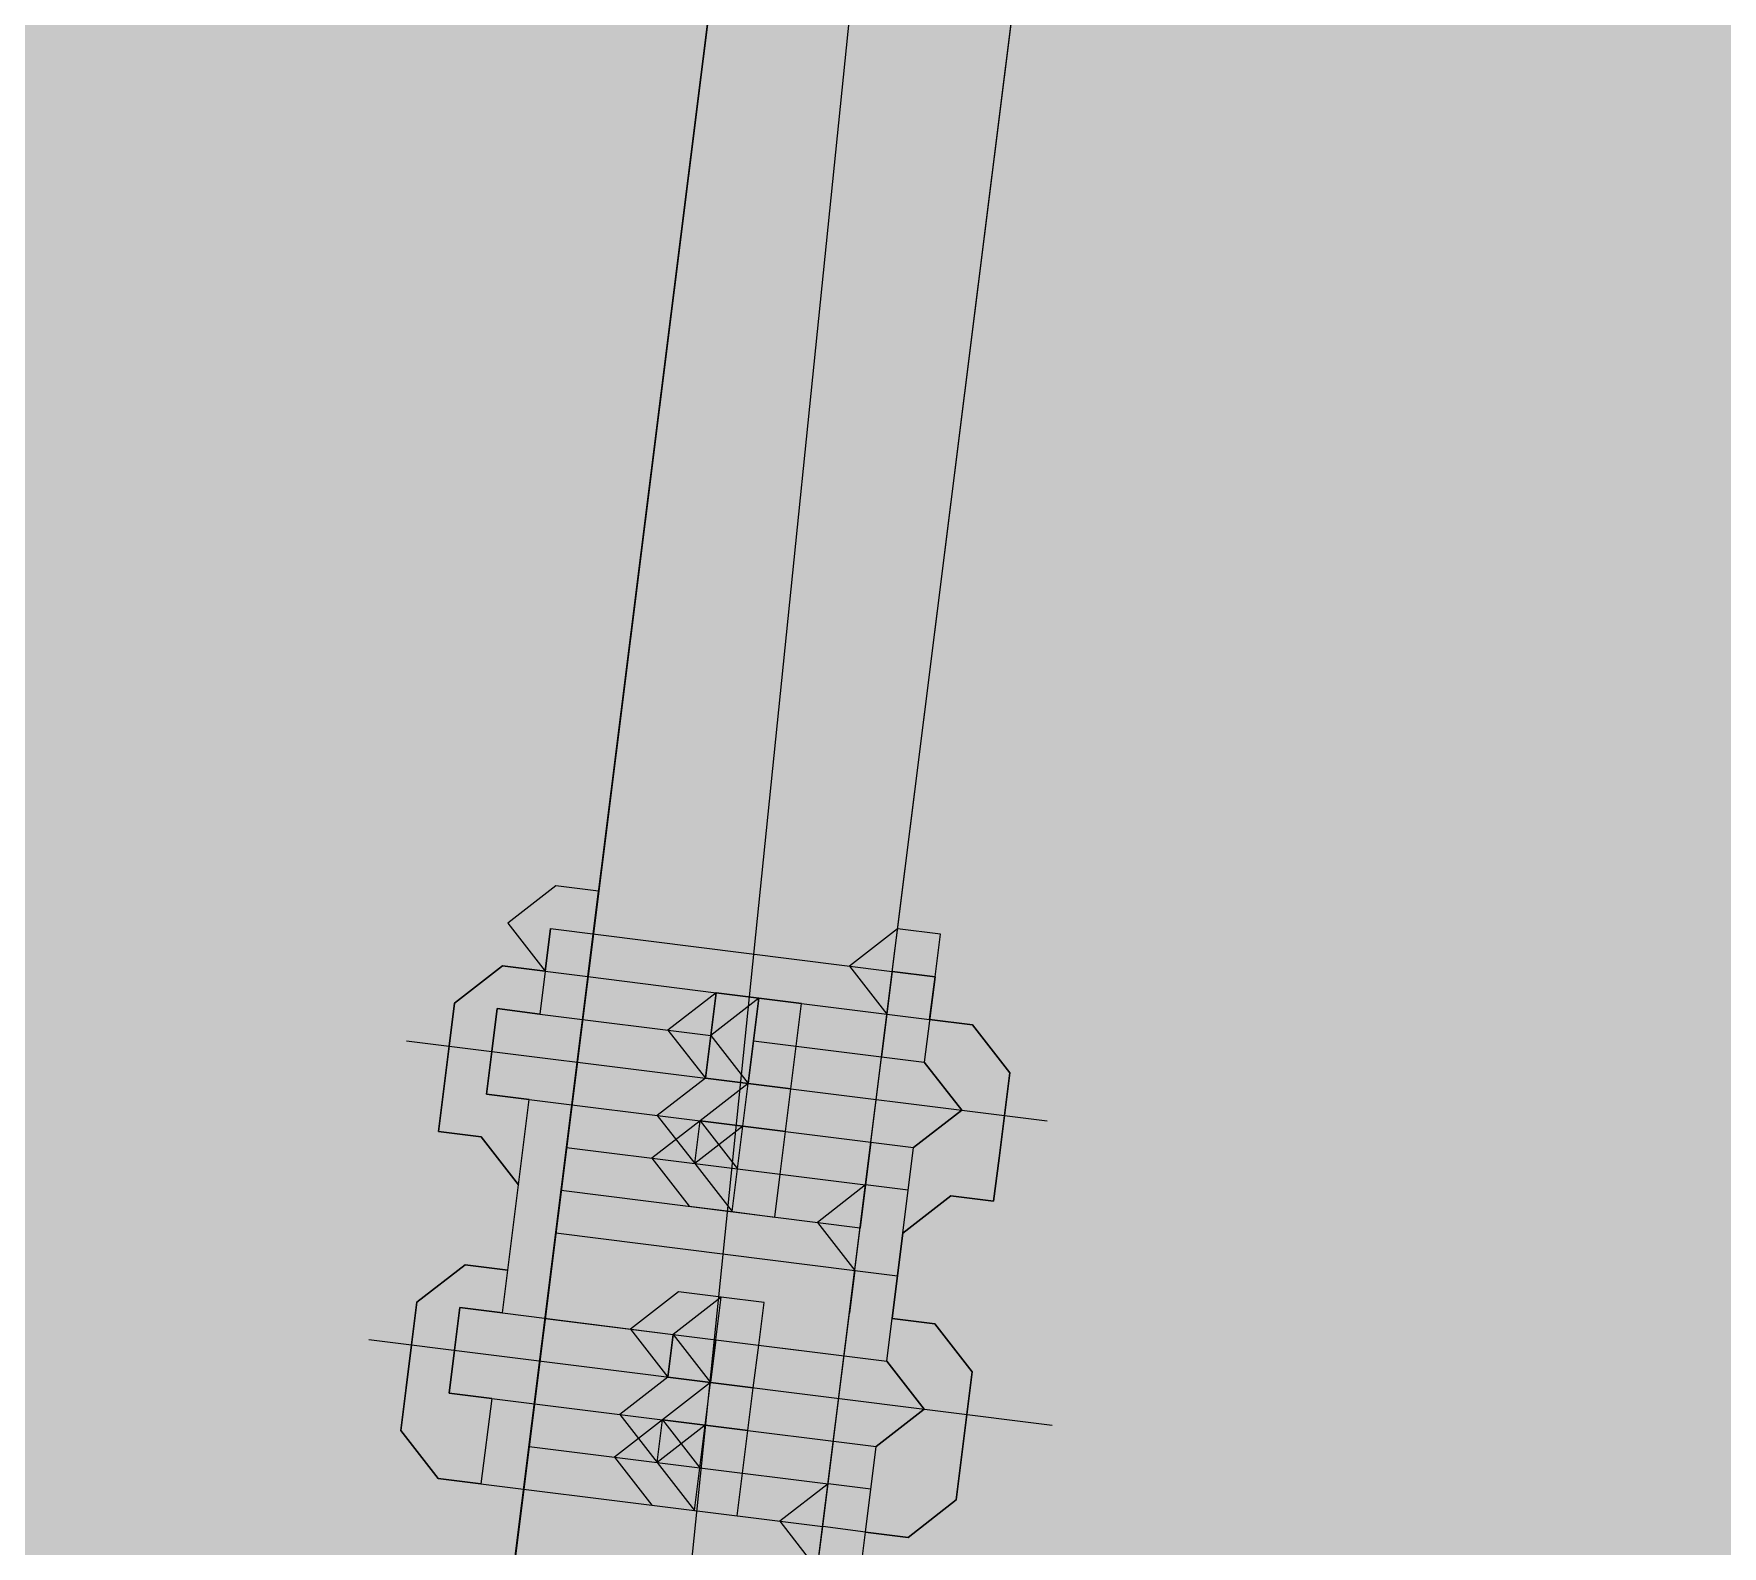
# Model space of a CAD drawing. Header units: metres. Extents: x -4 to 509425, y 7549 to 4732445.
# Drawn here: x 475992.358 to 475992.6901, y 4719724.7669 to 4719725.0644 of the extents above; entities that cross this region are included whole.
import ezdxf

# ---------------------------------------------------------------- set-up
doc = ezdxf.new("R2010")
doc.units = ezdxf.units.M
doc.header["$LTSCALE"] = 0.01
doc.header["$MEASUREMENT"] = 0
doc.layers.get('0').update_dxf_attribs({"lineweight": 0})
doc.layers.add('_SUBESTACIÓN', color=1, linetype='Continuous')
doc.layers.add('SUBESTACION LA VID', color=253, linetype='Continuous')

# ---------------------------------------------------------------- blocks, each defined once
blk = doc.blocks.new('A$Cfff6051d')
at = {"layer": 'SUBESTACION LA VID', "transparency": 33554687}
h = blk.add_hatch(color=256, dxfattribs=at)
h.dxf.hatch_style = 2
edge = h.paths.add_edge_path()
edge.add_spline(control_points=[(475995.03967, 4719724.77822), (475995.03967, 4719724.77822), (475995.04072, 4719724.78662), (475995.04072, 4719724.78662), (475995.04072, 4719724.78662), (475990.24308, 4719725.37956), (475990.24308, 4719725.37956), (475990.24308, 4719725.37956), (475995.03967, 4719724.77822), (475995.03967, 4719724.77822)], knot_values=[0, 0, 0, 0, 1, 1, 1, 2, 2, 2, 3, 3, 3, 3], degree=3, periodic=0)
edge = h.paths.add_edge_path()
edge.add_spline(control_points=[(475995.04072, 4719724.78662), (475995.04072, 4719724.78662), (475990.24308, 4719725.37956), (475990.24308, 4719725.37956), (475990.24308, 4719725.37956), (475990.25254, 4719725.38691), (475990.25254, 4719725.38691), (475990.25254, 4719725.38691), (475995.04072, 4719724.78662), (475995.04072, 4719724.78662)], knot_values=[0, 0, 0, 0, 1, 1, 1, 2, 2, 2, 3, 3, 3, 3], degree=3, periodic=0)
edge = h.paths.add_edge_path()
edge.add_spline(control_points=[(475990.24308, 4719725.37956), (475990.24308, 4719725.37956), (475990.25254, 4719725.38691), (475990.25254, 4719725.38691), (475990.25254, 4719725.38691), (475990.25045, 4719725.43837), (475990.25045, 4719725.43837), (475990.25045, 4719725.43837), (475990.24308, 4719725.37956), (475990.24308, 4719725.37956)], knot_values=[0, 0, 0, 0, 1, 1, 1, 2, 2, 2, 3, 3, 3, 3], degree=3, periodic=0)
edge = h.paths.add_edge_path()
edge.add_spline(control_points=[(475990.25254, 4719725.38691), (475990.25254, 4719725.38691), (475990.25045, 4719725.43837), (475990.25045, 4719725.43837), (475990.25045, 4719725.43837), (475990.2578, 4719725.42891), (475990.2578, 4719725.42891), (475990.2578, 4719725.42891), (475990.25254, 4719725.38691), (475990.25254, 4719725.38691)], knot_values=[0, 0, 0, 0, 1, 1, 1, 2, 2, 2, 3, 3, 3, 3], degree=3, periodic=0)
edge = h.paths.add_edge_path()
edge.add_spline(control_points=[(475990.25045, 4719725.43837), (475990.25045, 4719725.43837), (475990.2578, 4719725.42891), (475990.2578, 4719725.42891), (475990.2578, 4719725.42891), (475995.05544, 4719724.83597), (475995.05544, 4719724.83597), (475995.05544, 4719724.83597), (475990.25045, 4719725.43837), (475990.25045, 4719725.43837)], knot_values=[0, 0, 0, 0, 1, 1, 1, 2, 2, 2, 3, 3, 3, 3], degree=3, periodic=0)
edge = h.paths.add_edge_path()
edge.add_spline(control_points=[(475990.2578, 4719725.42891), (475990.2578, 4719725.42891), (475995.05544, 4719724.83597), (475995.05544, 4719724.83597), (475995.05544, 4719724.83597), (475995.03759, 4719724.82967), (475995.03759, 4719724.82967), (475995.03759, 4719724.82967), (475990.2578, 4719725.42891), (475990.2578, 4719725.42891)], knot_values=[0, 0, 0, 0, 1, 1, 1, 2, 2, 2, 3, 3, 3, 3], degree=3, periodic=0)
edge = h.paths.add_edge_path()
edge.add_spline(control_points=[(475995.05544, 4719724.83597), (475995.05544, 4719724.83597), (475995.03759, 4719724.82967), (475995.03759, 4719724.82967), (475995.03759, 4719724.82967), (475995.04807, 4719724.77716), (475995.04807, 4719724.77716), (475995.04807, 4719724.77716), (475995.05544, 4719724.83597), (475995.05544, 4719724.83597)], knot_values=[0, 0, 0, 0, 1, 1, 1, 2, 2, 2, 3, 3, 3, 3], degree=3, periodic=0)
edge = h.paths.add_edge_path()
edge.add_spline(control_points=[(475995.03759, 4719724.82967), (475995.03759, 4719724.82967), (475995.04807, 4719724.77716), (475995.04807, 4719724.77716), (475995.04807, 4719724.77716), (475995.03127, 4719724.77927), (475995.03127, 4719724.77927), (475995.03127, 4719724.77927), (475995.03759, 4719724.82967), (475995.03759, 4719724.82967)], knot_values=[0, 0, 0, 0, 1, 1, 1, 2, 2, 2, 3, 3, 3, 3], degree=3, periodic=0)
h = blk.add_hatch(color=256, dxfattribs=at)
h.dxf.hatch_style = 2
edge = h.paths.add_edge_path()
edge.add_spline(control_points=[(475995.03967, 4719724.77822), (475995.03967, 4719724.77822), (475995.04178, 4719724.79502), (475995.04178, 4719724.79502), (475995.04178, 4719724.79502), (475990.25148, 4719725.37851), (475990.25148, 4719725.37851), (475990.25148, 4719725.37851), (475995.03967, 4719724.77822), (475995.03967, 4719724.77822)], knot_values=[0, 0, 0, 0, 1, 1, 1, 2, 2, 2, 3, 3, 3, 3], degree=3, periodic=0)
edge = h.paths.add_edge_path()
edge.add_spline(control_points=[(475995.04178, 4719724.79502), (475995.04178, 4719724.79502), (475990.25148, 4719725.37851), (475990.25148, 4719725.37851), (475990.25148, 4719725.37851), (475990.24519, 4719725.39636), (475990.24519, 4719725.39636), (475990.24519, 4719725.39636), (475995.04178, 4719724.79502), (475995.04178, 4719724.79502)], knot_values=[0, 0, 0, 0, 1, 1, 1, 2, 2, 2, 3, 3, 3, 3], degree=3, periodic=0)
h = blk.add_hatch(color=256, dxfattribs=at)
h.dxf.hatch_style = 2
edge = h.paths.add_edge_path()
edge.add_spline(control_points=[(475990.25254, 4719725.38691), (475990.25254, 4719725.38691), (475990.24308, 4719725.37956), (475990.24308, 4719725.37956), (475990.24308, 4719725.37956), (475995.03232, 4719724.78767), (475995.03232, 4719724.78767), (475995.03232, 4719724.78767), (475990.25254, 4719725.38691), (475990.25254, 4719725.38691)], knot_values=[0, 0, 0, 0, 1, 1, 1, 2, 2, 2, 3, 3, 3, 3], degree=3, periodic=0)
edge = h.paths.add_edge_path()
edge.add_spline(control_points=[(475990.24308, 4719725.37956), (475990.24308, 4719725.37956), (475995.03232, 4719724.78767), (475995.03232, 4719724.78767), (475995.03232, 4719724.78767), (475995.04807, 4719724.77716), (475995.04807, 4719724.77716), (475995.04807, 4719724.77716), (475990.24308, 4719725.37956), (475990.24308, 4719725.37956)], knot_values=[0, 0, 0, 0, 1, 1, 1, 2, 2, 2, 3, 3, 3, 3], degree=3, periodic=0)
h = blk.add_hatch(color=256, dxfattribs=at)
h.dxf.hatch_style = 2
h.paths.add_polyline_path([(475992.46804, 4719724.88731), (475992.46909, 4719724.89571), (475992.46069, 4719724.89677), (475992.45124, 4719724.88942), (475992.45859, 4719724.87996), (475992.46699, 4719724.87891)])
h = blk.add_hatch(color=256, dxfattribs=at)
h.dxf.hatch_style = 2
h.paths.add_polyline_path([(475992.46804, 4719724.88731), (475992.46909, 4719724.89571), (475992.46069, 4719724.89677), (475992.45124, 4719724.88942), (475992.45859, 4719724.87996), (475992.46699, 4719724.87891)])
h = blk.add_hatch(color=256, dxfattribs=at)
h.dxf.hatch_style = 2
h.paths.add_polyline_path([(475992.53525, 4719724.87889), (475992.5363, 4719724.88729), (475992.5279, 4719724.88834), (475992.51845, 4719724.88099), (475992.52579, 4719724.87154), (475992.53419, 4719724.87049)])
h = blk.add_hatch(color=256, dxfattribs=at)
h.dxf.hatch_style = 2
h.paths.add_polyline_path([(475992.53525, 4719724.87889), (475992.5363, 4719724.88729), (475992.5279, 4719724.88834), (475992.51845, 4719724.88099), (475992.52579, 4719724.87154), (475992.53419, 4719724.87049)])
h = blk.add_hatch(color=256, dxfattribs=at)
h.dxf.hatch_style = 2
h.paths.add_polyline_path([(475992.49953, 4719724.8663), (475992.50059, 4719724.8747), (475992.49219, 4719724.87575), (475992.48273, 4719724.86841), (475992.49008, 4719724.85895), (475992.49848, 4719724.8579)])
h = blk.add_hatch(color=256, dxfattribs=at)
h.dxf.hatch_style = 2
h.paths.add_polyline_path([(475992.50794, 4719724.86525), (475992.50899, 4719724.87365), (475992.50059, 4719724.8747), (475992.49113, 4719724.86735), (475992.49848, 4719724.8579), (475992.50689, 4719724.85685)])
h = blk.add_hatch(color=256, dxfattribs=at)
h.dxf.hatch_style = 2
h.paths.add_polyline_path([(475992.49743, 4719724.8495), (475992.49848, 4719724.8579), (475992.49008, 4719724.85895), (475992.48063, 4719724.85161), (475992.48798, 4719724.84215), (475992.49638, 4719724.8411)])
h = blk.add_hatch(color=256, dxfattribs=at)
h.dxf.hatch_style = 2
h.paths.add_polyline_path([(475992.49743, 4719724.8495), (475992.49848, 4719724.8579), (475992.49008, 4719724.85895), (475992.48063, 4719724.85161), (475992.48798, 4719724.84215), (475992.49638, 4719724.8411)])
h = blk.add_hatch(color=256, dxfattribs=at)
h.dxf.hatch_style = 2
h.paths.add_polyline_path([(475992.50583, 4719724.84845), (475992.50689, 4719724.85685), (475992.49848, 4719724.8579), (475992.48903, 4719724.85055), (475992.49638, 4719724.8411), (475992.50478, 4719724.84005)])
h = blk.add_hatch(color=256, dxfattribs=at)
h.dxf.hatch_style = 2
h.paths.add_polyline_path([(475992.50583, 4719724.84845), (475992.50689, 4719724.85685), (475992.49848, 4719724.8579), (475992.48903, 4719724.85055), (475992.49638, 4719724.8411), (475992.50478, 4719724.84005)])
h = blk.add_hatch(color=256, dxfattribs=at)
h.dxf.hatch_style = 2
h.paths.add_polyline_path([(475992.49638, 4719724.8411), (475992.49743, 4719724.8495), (475992.48903, 4719724.85055), (475992.47958, 4719724.84321), (475992.48692, 4719724.83375), (475992.49532, 4719724.8327)])
h = blk.add_hatch(color=256, dxfattribs=at)
h.dxf.hatch_style = 2
h.paths.add_polyline_path([(475992.49638, 4719724.8411), (475992.49743, 4719724.8495), (475992.48903, 4719724.85055), (475992.47958, 4719724.84321), (475992.48692, 4719724.83375), (475992.49532, 4719724.8327)])
h = blk.add_hatch(color=256, dxfattribs=at)
h.dxf.hatch_style = 2
h.paths.add_polyline_path([(475992.50478, 4719724.84005), (475992.50583, 4719724.84845), (475992.49743, 4719724.8495), (475992.48798, 4719724.84215), (475992.49532, 4719724.8327), (475992.50373, 4719724.83164)])
h = blk.add_hatch(color=256, dxfattribs=at)
h.dxf.hatch_style = 2
h.paths.add_polyline_path([(475992.50478, 4719724.84005), (475992.50583, 4719724.84845), (475992.49743, 4719724.8495), (475992.48798, 4719724.84215), (475992.49532, 4719724.8327), (475992.50373, 4719724.83164)])
h = blk.add_hatch(color=256, dxfattribs=at)
h.dxf.hatch_style = 2
h.paths.add_polyline_path([(475992.52893, 4719724.82848), (475992.52998, 4719724.83689), (475992.52158, 4719724.83794), (475992.51213, 4719724.83059), (475992.51947, 4719724.82114), (475992.52787, 4719724.82008)])
h = blk.add_hatch(color=256, dxfattribs=at)
h.dxf.hatch_style = 2
h.paths.add_polyline_path([(475992.52893, 4719724.82848), (475992.52998, 4719724.83689), (475992.52158, 4719724.83794), (475992.51213, 4719724.83059), (475992.51947, 4719724.82114), (475992.52787, 4719724.82008)])
h = blk.add_hatch(color=256, dxfattribs=at)
h.dxf.hatch_style = 2
h.paths.add_polyline_path([(475992.49216, 4719724.8075), (475992.49322, 4719724.8159), (475992.48482, 4719724.81695), (475992.47536, 4719724.8096), (475992.48271, 4719724.80015), (475992.49111, 4719724.7991)])
h = blk.add_hatch(color=256, dxfattribs=at)
h.dxf.hatch_style = 2
h.paths.add_polyline_path([(475992.49216, 4719724.8075), (475992.49322, 4719724.8159), (475992.48482, 4719724.81695), (475992.47536, 4719724.8096), (475992.48271, 4719724.80015), (475992.49111, 4719724.7991)])
h = blk.add_hatch(color=256, dxfattribs=at)
h.dxf.hatch_style = 2
h.paths.add_polyline_path([(475992.49216, 4719724.8075), (475992.49322, 4719724.8159), (475992.48482, 4719724.81695), (475992.47536, 4719724.8096), (475992.48271, 4719724.80015), (475992.49111, 4719724.7991)])
h = blk.add_hatch(color=256, dxfattribs=at)
h.dxf.hatch_style = 2
h.paths.add_polyline_path([(475992.50057, 4719724.80644), (475992.50162, 4719724.81484), (475992.49322, 4719724.8159), (475992.48376, 4719724.80855), (475992.49111, 4719724.7991), (475992.49951, 4719724.79804)])
h = blk.add_hatch(color=256, dxfattribs=at)
h.dxf.hatch_style = 2
h.paths.add_polyline_path([(475992.50057, 4719724.80644), (475992.50162, 4719724.81484), (475992.49322, 4719724.8159), (475992.48376, 4719724.80855), (475992.49111, 4719724.7991), (475992.49951, 4719724.79804)])
h = blk.add_hatch(color=256, dxfattribs=at)
h.dxf.hatch_style = 2
h.paths.add_polyline_path([(475992.50057, 4719724.80644), (475992.50162, 4719724.81484), (475992.49322, 4719724.8159), (475992.48376, 4719724.80855), (475992.49111, 4719724.7991), (475992.49951, 4719724.79804)])
h = blk.add_hatch(color=256, dxfattribs=at)
h.dxf.hatch_style = 2
h.paths.add_polyline_path([(475992.49006, 4719724.7907), (475992.49111, 4719724.7991), (475992.48271, 4719724.80015), (475992.47326, 4719724.7928), (475992.4806, 4719724.78335), (475992.489, 4719724.7823)])
h = blk.add_hatch(color=256, dxfattribs=at)
h.dxf.hatch_style = 2
h.paths.add_polyline_path([(475992.49006, 4719724.7907), (475992.49111, 4719724.7991), (475992.48271, 4719724.80015), (475992.47326, 4719724.7928), (475992.4806, 4719724.78335), (475992.489, 4719724.7823)])
h = blk.add_hatch(color=256, dxfattribs=at)
h.dxf.hatch_style = 2
h.paths.add_polyline_path([(475992.49846, 4719724.78964), (475992.49951, 4719724.79804), (475992.49111, 4719724.7991), (475992.48166, 4719724.79175), (475992.489, 4719724.7823), (475992.49741, 4719724.78124)])
h = blk.add_hatch(color=256, dxfattribs=at)
h.dxf.hatch_style = 2
h.paths.add_polyline_path([(475992.49846, 4719724.78964), (475992.49951, 4719724.79804), (475992.49111, 4719724.7991), (475992.48166, 4719724.79175), (475992.489, 4719724.7823), (475992.49741, 4719724.78124)])
h = blk.add_hatch(color=256, dxfattribs=at)
h.dxf.hatch_style = 2
h.paths.add_polyline_path([(475992.489, 4719724.7823), (475992.49006, 4719724.7907), (475992.48166, 4719724.79175), (475992.4722, 4719724.7844), (475992.47955, 4719724.77495), (475992.48795, 4719724.77389)])
h = blk.add_hatch(color=256, dxfattribs=at)
h.dxf.hatch_style = 2
h.paths.add_polyline_path([(475992.489, 4719724.7823), (475992.49006, 4719724.7907), (475992.48166, 4719724.79175), (475992.4722, 4719724.7844), (475992.47955, 4719724.77495), (475992.48795, 4719724.77389)])
h = blk.add_hatch(color=256, dxfattribs=at)
h.dxf.hatch_style = 2
h.paths.add_polyline_path([(475992.49741, 4719724.78124), (475992.49846, 4719724.78964), (475992.49006, 4719724.7907), (475992.4806, 4719724.78335), (475992.48795, 4719724.77389), (475992.49635, 4719724.77284)])
h = blk.add_hatch(color=256, dxfattribs=at)
h.dxf.hatch_style = 2
h.paths.add_polyline_path([(475992.49741, 4719724.78124), (475992.49846, 4719724.78964), (475992.49006, 4719724.7907), (475992.4806, 4719724.78335), (475992.48795, 4719724.77389), (475992.49635, 4719724.77284)])
h = blk.add_hatch(color=256, dxfattribs=at)
h.dxf.hatch_style = 2
h.paths.add_polyline_path([(475992.52155, 4719724.76968), (475992.52261, 4719724.77808), (475992.51421, 4719724.77914), (475992.50475, 4719724.77179), (475992.5121, 4719724.76234), (475992.5205, 4719724.76128)])
h = blk.add_hatch(color=256, dxfattribs=at)
h.dxf.hatch_style = 2
h.paths.add_polyline_path([(475992.52155, 4719724.76968), (475992.52261, 4719724.77808), (475992.51421, 4719724.77914), (475992.50475, 4719724.77179), (475992.5121, 4719724.76234), (475992.5205, 4719724.76128)])
at = {"layer": 'SUBESTACION LA VID', "lineweight": 0}
blk.add_line((475992.64076, 4719726.26497), (475992.31849, 4719723.69447), dxfattribs=at)
at = {"layer": 'SUBESTACION LA VID', "lineweight": 15}
for p, q in [((475992.42065, 4719724.5093), (475992.64076, 4719726.26497)), ((475992.47945, 4719724.50192), (475992.69956, 4719726.2576)), ((475992.45964, 4719724.88836), (475992.45753, 4719724.87156)), ((475992.45964, 4719724.88836), (475992.52685, 4719724.87994)), ((475992.46804, 4719724.88731), (475992.46593, 4719724.87051)), ((475992.46804, 4719724.88731), (475992.46804, 4719724.88731)), ((475992.52685, 4719724.87994), (475992.52474, 4719724.86314)), ((475992.46699, 4719724.87891), (475992.49219, 4719724.87575)), ((475992.53525, 4719724.87889), (475992.53314, 4719724.86209)), ((475992.53525, 4719724.87889), (475992.53419, 4719724.87049)), ((475992.49219, 4719724.87575), (475992.50059, 4719724.8747)), ((475992.50059, 4719724.8747), (475992.52579, 4719724.87154)), ((475992.45753, 4719724.87156), (475992.49113, 4719724.86735)), ((475992.43128, 4719724.86632), (475992.55729, 4719724.85053)), ((475992.49953, 4719724.8663), (475992.53314, 4719724.86209)), ((475992.49008, 4719724.85895), (475992.49848, 4719724.8579)), ((475992.45016, 4719724.81276), (475992.45543, 4719724.85476)), ((475992.45543, 4719724.85476), (475992.48903, 4719724.85055)), ((475992.46383, 4719724.85371), (475992.46172, 4719724.83691)), ((475992.48798, 4719724.84215), (475992.48903, 4719724.85055)), ((475992.48903, 4719724.85055), (475992.49743, 4719724.8495)), ((475992.49638, 4719724.8411), (475992.49743, 4719724.8495)), ((475992.49743, 4719724.8495), (475992.53103, 4719724.84529)), ((475992.46278, 4719724.84531), (475992.48798, 4719724.84215)), ((475992.52263, 4719724.84634), (475992.52053, 4719724.82954)), ((475992.52577, 4719724.80328), (475992.53103, 4719724.84529)), ((475992.48798, 4719724.84215), (475992.49638, 4719724.8411)), ((475992.49638, 4719724.8411), (475992.52158, 4719724.83794)), ((475992.45227, 4719724.82956), (475992.45332, 4719724.83796)), ((475992.46172, 4719724.83691), (475992.46172, 4719724.83691)), ((475992.46172, 4719724.83691), (475992.52053, 4719724.82954)), ((475992.45122, 4719724.82116), (475992.45227, 4719724.82956)), ((475992.46067, 4719724.82851), (475992.51947, 4719724.82114)), ((475992.45856, 4719724.81171), (475992.45962, 4719724.82011)), ((475992.45016, 4719724.81276), (475992.48376, 4719724.80855)), ((475992.45856, 4719724.81171), (475992.48376, 4719724.80855)), ((475992.51737, 4719724.80434), (475992.51842, 4719724.81274)), ((475992.42391, 4719724.80752), (475992.55831, 4719724.79067)), ((475992.48376, 4719724.80855), (475992.49216, 4719724.8075)), ((475992.49216, 4719724.8075), (475992.52577, 4719724.80328)), ((475992.49216, 4719724.8075), (475992.51737, 4719724.80434)), ((475992.48271, 4719724.80015), (475992.49111, 4719724.7991)), ((475992.45435, 4719724.77811), (475992.45646, 4719724.79491)), ((475992.4806, 4719724.78335), (475992.48166, 4719724.79175)), ((475992.489, 4719724.7823), (475992.49006, 4719724.7907)), ((475992.51315, 4719724.77074), (475992.51526, 4719724.78754)), ((475992.4554, 4719724.78651), (475992.4806, 4719724.78335)), ((475992.52155, 4719724.76968), (475992.52366, 4719724.78648)), ((475992.4806, 4719724.78335), (475992.489, 4719724.7823)), ((475992.489, 4719724.7823), (475992.51421, 4719724.77914)), ((475992.43329, 4719724.6101), (475992.45435, 4719724.77811)), ((475992.44595, 4719724.77916), (475992.44595, 4719724.77916)), ((475992.44595, 4719724.77916), (475992.51315, 4719724.77074)), ((475992.45435, 4719724.77811), (475992.45435, 4719724.77811)), ((475992.49209, 4719724.60273), (475992.51315, 4719724.77074)), ((475992.52155, 4719724.76968), (475992.51315, 4719724.77074))]:
    blk.add_line(p, q, dxfattribs=at)
for points in [[(475992.64076, 4719726.26497), (475992.31849, 4719723.69447), (475992.3773, 4719723.68709), (475992.69956, 4719726.2576), (475992.64076, 4719726.26497)], [(475992.45964, 4719724.88836), (475992.45859, 4719724.87996), (475992.45964, 4719724.88836)], [(475992.45332, 4719724.83796), (475992.44598, 4719724.84742), (475992.43758, 4719724.84847), (475992.43863, 4719724.85687), (475992.43968, 4719724.86527), (475992.44073, 4719724.87367), (475992.45019, 4719724.88102), (475992.45859, 4719724.87996), (475992.45019, 4719724.88102), (475992.44073, 4719724.87367), (475992.43968, 4719724.86527), (475992.43863, 4719724.85687), (475992.43758, 4719724.84847), (475992.44598, 4719724.84742), (475992.45332, 4719724.83796)], [(475992.52685, 4719724.87994), (475992.53525, 4719724.87889), (475992.52685, 4719724.87994)], [(475992.49219, 4719724.87575), (475992.49113, 4719724.86735), (475992.49219, 4719724.87575)], [(475992.49953, 4719724.8663), (475992.50059, 4719724.8747), (475992.49953, 4719724.8663)], [(475992.45543, 4719724.85476), (475992.44703, 4719724.85582), (475992.44808, 4719724.86422), (475992.44913, 4719724.87262), (475992.45753, 4719724.87156), (475992.44913, 4719724.87262), (475992.44808, 4719724.86422), (475992.44703, 4719724.85582), (475992.45543, 4719724.85476)], [(475992.53419, 4719724.87049), (475992.54259, 4719724.86943), (475992.54994, 4719724.85998), (475992.54889, 4719724.85158), (475992.54783, 4719724.84318), (475992.54678, 4719724.83478), (475992.53838, 4719724.83583), (475992.52893, 4719724.82848), (475992.53838, 4719724.83583), (475992.54678, 4719724.83478), (475992.54783, 4719724.84318), (475992.54889, 4719724.85158), (475992.54994, 4719724.85998), (475992.54259, 4719724.86943), (475992.53419, 4719724.87049)], [(475992.49008, 4719724.85895), (475992.49113, 4719724.86735), (475992.49008, 4719724.85895)], [(475992.49953, 4719724.8663), (475992.49848, 4719724.8579), (475992.49953, 4719724.8663)], [(475992.53314, 4719724.86209), (475992.54049, 4719724.85263), (475992.53103, 4719724.84529), (475992.54049, 4719724.85263), (475992.53314, 4719724.86209)], [(475992.45962, 4719724.82011), (475992.46067, 4719724.82851), (475992.45962, 4719724.82011)], [(475992.52787, 4719724.82008), (475992.52893, 4719724.82848), (475992.52787, 4719724.82008), (475992.52682, 4719724.81168)], [(475992.52787, 4719724.82008), (475992.52893, 4719724.82848), (475992.52787, 4719724.82008)], [(475992.44595, 4719724.77916), (475992.43755, 4719724.78021), (475992.4302, 4719724.78967), (475992.43126, 4719724.79807), (475992.43231, 4719724.80647), (475992.43336, 4719724.81487), (475992.44282, 4719724.82222), (475992.45122, 4719724.82116), (475992.44282, 4719724.82222), (475992.43336, 4719724.81487), (475992.43231, 4719724.80647), (475992.43126, 4719724.79807), (475992.4302, 4719724.78967), (475992.43755, 4719724.78021), (475992.44595, 4719724.77916)], [(475992.51947, 4719724.82114), (475992.51842, 4719724.81274), (475992.51947, 4719724.82114)], [(475992.44806, 4719724.79596), (475992.43966, 4719724.79702), (475992.44071, 4719724.80542), (475992.44176, 4719724.81382), (475992.45016, 4719724.81276), (475992.44176, 4719724.81382), (475992.44071, 4719724.80542), (475992.43966, 4719724.79702), (475992.44806, 4719724.79596), (475992.44595, 4719724.77916)], [(475992.52682, 4719724.81168), (475992.53522, 4719724.81063), (475992.54257, 4719724.80118), (475992.54151, 4719724.79278), (475992.54046, 4719724.78438), (475992.53941, 4719724.77598), (475992.52995, 4719724.76863), (475992.52155, 4719724.76968), (475992.52995, 4719724.76863), (475992.53941, 4719724.77598), (475992.54046, 4719724.78438), (475992.54151, 4719724.79278), (475992.54257, 4719724.80118), (475992.53522, 4719724.81063), (475992.52682, 4719724.81168)], [(475992.48271, 4719724.80015), (475992.48376, 4719724.80855), (475992.48271, 4719724.80015)], [(475992.49216, 4719724.8075), (475992.49111, 4719724.7991), (475992.49216, 4719724.8075)], [(475992.52577, 4719724.80328), (475992.53311, 4719724.79383), (475992.52366, 4719724.78648), (475992.53311, 4719724.79383), (475992.52577, 4719724.80328)], [(475992.44806, 4719724.79596), (475992.48166, 4719724.79175), (475992.49006, 4719724.7907), (475992.52366, 4719724.78648)]]:
    blk.add_lwpolyline(points, dxfattribs=at)
at = {"layer": 'SUBESTACION LA VID'}
for points in [[(475992.46804, 4719724.88731), (475992.46909, 4719724.89571), (475992.46069, 4719724.89677), (475992.45124, 4719724.88942), (475992.45859, 4719724.87996), (475992.46699, 4719724.87891)], [(475992.46804, 4719724.88731), (475992.46909, 4719724.89571), (475992.46069, 4719724.89677), (475992.45124, 4719724.88942), (475992.45859, 4719724.87996), (475992.46699, 4719724.87891)], [(475992.53525, 4719724.87889), (475992.5363, 4719724.88729), (475992.5279, 4719724.88834), (475992.51845, 4719724.88099), (475992.52579, 4719724.87154), (475992.53419, 4719724.87049)], [(475992.53525, 4719724.87889), (475992.5363, 4719724.88729), (475992.5279, 4719724.88834), (475992.51845, 4719724.88099), (475992.52579, 4719724.87154), (475992.53419, 4719724.87049)], [(475992.49953, 4719724.8663), (475992.50059, 4719724.8747), (475992.49219, 4719724.87575), (475992.48273, 4719724.86841), (475992.49008, 4719724.85895), (475992.49848, 4719724.8579)], [(475992.50794, 4719724.86525), (475992.50899, 4719724.87365), (475992.50059, 4719724.8747), (475992.49113, 4719724.86735), (475992.49848, 4719724.8579), (475992.50689, 4719724.85685)], [(475992.49743, 4719724.8495), (475992.49848, 4719724.8579), (475992.49008, 4719724.85895), (475992.48063, 4719724.85161), (475992.48798, 4719724.84215), (475992.49638, 4719724.8411)], [(475992.49743, 4719724.8495), (475992.49848, 4719724.8579), (475992.49008, 4719724.85895), (475992.48063, 4719724.85161), (475992.48798, 4719724.84215), (475992.49638, 4719724.8411)], [(475992.50583, 4719724.84845), (475992.50689, 4719724.85685), (475992.49848, 4719724.8579), (475992.48903, 4719724.85055), (475992.49638, 4719724.8411), (475992.50478, 4719724.84005)], [(475992.50583, 4719724.84845), (475992.50689, 4719724.85685), (475992.49848, 4719724.8579), (475992.48903, 4719724.85055), (475992.49638, 4719724.8411), (475992.50478, 4719724.84005)], [(475992.49638, 4719724.8411), (475992.49743, 4719724.8495), (475992.48903, 4719724.85055), (475992.47958, 4719724.84321), (475992.48692, 4719724.83375), (475992.49532, 4719724.8327)], [(475992.49638, 4719724.8411), (475992.49743, 4719724.8495), (475992.48903, 4719724.85055), (475992.47958, 4719724.84321), (475992.48692, 4719724.83375), (475992.49532, 4719724.8327)], [(475992.50478, 4719724.84005), (475992.50583, 4719724.84845), (475992.49743, 4719724.8495), (475992.48798, 4719724.84215), (475992.49532, 4719724.8327), (475992.50373, 4719724.83164)], [(475992.50478, 4719724.84005), (475992.50583, 4719724.84845), (475992.49743, 4719724.8495), (475992.48798, 4719724.84215), (475992.49532, 4719724.8327), (475992.50373, 4719724.83164)], [(475992.52893, 4719724.82848), (475992.52998, 4719724.83689), (475992.52158, 4719724.83794), (475992.51213, 4719724.83059), (475992.51947, 4719724.82114), (475992.52787, 4719724.82008)], [(475992.52893, 4719724.82848), (475992.52998, 4719724.83689), (475992.52158, 4719724.83794), (475992.51213, 4719724.83059), (475992.51947, 4719724.82114), (475992.52787, 4719724.82008)], [(475992.49216, 4719724.8075), (475992.49322, 4719724.8159), (475992.48482, 4719724.81695), (475992.47536, 4719724.8096), (475992.48271, 4719724.80015), (475992.49111, 4719724.7991)], [(475992.49216, 4719724.8075), (475992.49322, 4719724.8159), (475992.48482, 4719724.81695), (475992.47536, 4719724.8096), (475992.48271, 4719724.80015), (475992.49111, 4719724.7991)], [(475992.49216, 4719724.8075), (475992.49322, 4719724.8159), (475992.48482, 4719724.81695), (475992.47536, 4719724.8096), (475992.48271, 4719724.80015), (475992.49111, 4719724.7991)], [(475992.50057, 4719724.80644), (475992.50162, 4719724.81484), (475992.49322, 4719724.8159), (475992.48376, 4719724.80855), (475992.49111, 4719724.7991), (475992.49951, 4719724.79804)], [(475992.50057, 4719724.80644), (475992.50162, 4719724.81484), (475992.49322, 4719724.8159), (475992.48376, 4719724.80855), (475992.49111, 4719724.7991), (475992.49951, 4719724.79804)], [(475992.50057, 4719724.80644), (475992.50162, 4719724.81484), (475992.49322, 4719724.8159), (475992.48376, 4719724.80855), (475992.49111, 4719724.7991), (475992.49951, 4719724.79804)], [(475992.49006, 4719724.7907), (475992.49111, 4719724.7991), (475992.48271, 4719724.80015), (475992.47326, 4719724.7928), (475992.4806, 4719724.78335), (475992.489, 4719724.7823)], [(475992.49006, 4719724.7907), (475992.49111, 4719724.7991), (475992.48271, 4719724.80015), (475992.47326, 4719724.7928), (475992.4806, 4719724.78335), (475992.489, 4719724.7823)], [(475992.49846, 4719724.78964), (475992.49951, 4719724.79804), (475992.49111, 4719724.7991), (475992.48166, 4719724.79175), (475992.489, 4719724.7823), (475992.49741, 4719724.78124)], [(475992.49846, 4719724.78964), (475992.49951, 4719724.79804), (475992.49111, 4719724.7991), (475992.48166, 4719724.79175), (475992.489, 4719724.7823), (475992.49741, 4719724.78124)], [(475992.489, 4719724.7823), (475992.49006, 4719724.7907), (475992.48166, 4719724.79175), (475992.4722, 4719724.7844), (475992.47955, 4719724.77495), (475992.48795, 4719724.77389)], [(475992.489, 4719724.7823), (475992.49006, 4719724.7907), (475992.48166, 4719724.79175), (475992.4722, 4719724.7844), (475992.47955, 4719724.77495), (475992.48795, 4719724.77389)], [(475992.49741, 4719724.78124), (475992.49846, 4719724.78964), (475992.49006, 4719724.7907), (475992.4806, 4719724.78335), (475992.48795, 4719724.77389), (475992.49635, 4719724.77284)], [(475992.49741, 4719724.78124), (475992.49846, 4719724.78964), (475992.49006, 4719724.7907), (475992.4806, 4719724.78335), (475992.48795, 4719724.77389), (475992.49635, 4719724.77284)], [(475992.52155, 4719724.76968), (475992.52261, 4719724.77808), (475992.51421, 4719724.77914), (475992.50475, 4719724.77179), (475992.5121, 4719724.76234), (475992.5205, 4719724.76128)], [(475992.52155, 4719724.76968), (475992.52261, 4719724.77808), (475992.51421, 4719724.77914), (475992.50475, 4719724.77179), (475992.5121, 4719724.76234), (475992.5205, 4719724.76128)]]:
    blk.add_lwpolyline(points, close=True, dxfattribs=at)
at = {"layer": 'SUBESTACION LA VID', "lineweight": 0}
for points in [[(475992.46804, 4719724.88731), (475992.46909, 4719724.89571), (475992.46069, 4719724.89677), (475992.45124, 4719724.88942), (475992.45859, 4719724.87996), (475992.46699, 4719724.87891)], [(475992.46804, 4719724.88731), (475992.46909, 4719724.89571), (475992.46069, 4719724.89677), (475992.45124, 4719724.88942), (475992.45859, 4719724.87996), (475992.46699, 4719724.87891)], [(475992.53525, 4719724.87889), (475992.5363, 4719724.88729), (475992.5279, 4719724.88834), (475992.51845, 4719724.88099), (475992.52579, 4719724.87154), (475992.53419, 4719724.87049)], [(475992.53525, 4719724.87889), (475992.5363, 4719724.88729), (475992.5279, 4719724.88834), (475992.51845, 4719724.88099), (475992.52579, 4719724.87154), (475992.53419, 4719724.87049)], [(475992.49953, 4719724.8663), (475992.50059, 4719724.8747), (475992.49219, 4719724.87575), (475992.48273, 4719724.86841), (475992.49008, 4719724.85895), (475992.49848, 4719724.8579)], [(475992.50794, 4719724.86525), (475992.50899, 4719724.87365), (475992.50059, 4719724.8747), (475992.49113, 4719724.86735), (475992.49848, 4719724.8579), (475992.50689, 4719724.85685)], [(475992.49743, 4719724.8495), (475992.49848, 4719724.8579), (475992.49008, 4719724.85895), (475992.48063, 4719724.85161), (475992.48798, 4719724.84215), (475992.49638, 4719724.8411)], [(475992.49743, 4719724.8495), (475992.49848, 4719724.8579), (475992.49008, 4719724.85895), (475992.48063, 4719724.85161), (475992.48798, 4719724.84215), (475992.49638, 4719724.8411)], [(475992.50583, 4719724.84845), (475992.50689, 4719724.85685), (475992.49848, 4719724.8579), (475992.48903, 4719724.85055), (475992.49638, 4719724.8411), (475992.50478, 4719724.84005)], [(475992.50583, 4719724.84845), (475992.50689, 4719724.85685), (475992.49848, 4719724.8579), (475992.48903, 4719724.85055), (475992.49638, 4719724.8411), (475992.50478, 4719724.84005)], [(475992.49638, 4719724.8411), (475992.49743, 4719724.8495), (475992.48903, 4719724.85055), (475992.47958, 4719724.84321), (475992.48692, 4719724.83375), (475992.49532, 4719724.8327)], [(475992.49638, 4719724.8411), (475992.49743, 4719724.8495), (475992.48903, 4719724.85055), (475992.47958, 4719724.84321), (475992.48692, 4719724.83375), (475992.49532, 4719724.8327)], [(475992.50478, 4719724.84005), (475992.50583, 4719724.84845), (475992.49743, 4719724.8495), (475992.48798, 4719724.84215), (475992.49532, 4719724.8327), (475992.50373, 4719724.83164)], [(475992.50478, 4719724.84005), (475992.50583, 4719724.84845), (475992.49743, 4719724.8495), (475992.48798, 4719724.84215), (475992.49532, 4719724.8327), (475992.50373, 4719724.83164)], [(475992.52893, 4719724.82848), (475992.52998, 4719724.83689), (475992.52158, 4719724.83794), (475992.51213, 4719724.83059), (475992.51947, 4719724.82114), (475992.52787, 4719724.82008)], [(475992.52893, 4719724.82848), (475992.52998, 4719724.83689), (475992.52158, 4719724.83794), (475992.51213, 4719724.83059), (475992.51947, 4719724.82114), (475992.52787, 4719724.82008)], [(475992.49216, 4719724.8075), (475992.49322, 4719724.8159), (475992.48482, 4719724.81695), (475992.47536, 4719724.8096), (475992.48271, 4719724.80015), (475992.49111, 4719724.7991)], [(475992.49216, 4719724.8075), (475992.49322, 4719724.8159), (475992.48482, 4719724.81695), (475992.47536, 4719724.8096), (475992.48271, 4719724.80015), (475992.49111, 4719724.7991)], [(475992.49216, 4719724.8075), (475992.49322, 4719724.8159), (475992.48482, 4719724.81695), (475992.47536, 4719724.8096), (475992.48271, 4719724.80015), (475992.49111, 4719724.7991)], [(475992.50057, 4719724.80644), (475992.50162, 4719724.81484), (475992.49322, 4719724.8159), (475992.48376, 4719724.80855), (475992.49111, 4719724.7991), (475992.49951, 4719724.79804)], [(475992.50057, 4719724.80644), (475992.50162, 4719724.81484), (475992.49322, 4719724.8159), (475992.48376, 4719724.80855), (475992.49111, 4719724.7991), (475992.49951, 4719724.79804)], [(475992.50057, 4719724.80644), (475992.50162, 4719724.81484), (475992.49322, 4719724.8159), (475992.48376, 4719724.80855), (475992.49111, 4719724.7991), (475992.49951, 4719724.79804)], [(475992.49006, 4719724.7907), (475992.49111, 4719724.7991), (475992.48271, 4719724.80015), (475992.47326, 4719724.7928), (475992.4806, 4719724.78335), (475992.489, 4719724.7823)], [(475992.49006, 4719724.7907), (475992.49111, 4719724.7991), (475992.48271, 4719724.80015), (475992.47326, 4719724.7928), (475992.4806, 4719724.78335), (475992.489, 4719724.7823)], [(475992.49846, 4719724.78964), (475992.49951, 4719724.79804), (475992.49111, 4719724.7991), (475992.48166, 4719724.79175), (475992.489, 4719724.7823), (475992.49741, 4719724.78124)], [(475992.49846, 4719724.78964), (475992.49951, 4719724.79804), (475992.49111, 4719724.7991), (475992.48166, 4719724.79175), (475992.489, 4719724.7823), (475992.49741, 4719724.78124)], [(475992.489, 4719724.7823), (475992.49006, 4719724.7907), (475992.48166, 4719724.79175), (475992.4722, 4719724.7844), (475992.47955, 4719724.77495), (475992.48795, 4719724.77389)], [(475992.489, 4719724.7823), (475992.49006, 4719724.7907), (475992.48166, 4719724.79175), (475992.4722, 4719724.7844), (475992.47955, 4719724.77495), (475992.48795, 4719724.77389)], [(475992.49741, 4719724.78124), (475992.49846, 4719724.78964), (475992.49006, 4719724.7907), (475992.4806, 4719724.78335), (475992.48795, 4719724.77389), (475992.49635, 4719724.77284)], [(475992.49741, 4719724.78124), (475992.49846, 4719724.78964), (475992.49006, 4719724.7907), (475992.4806, 4719724.78335), (475992.48795, 4719724.77389), (475992.49635, 4719724.77284)], [(475992.52155, 4719724.76968), (475992.52261, 4719724.77808), (475992.51421, 4719724.77914), (475992.50475, 4719724.77179), (475992.5121, 4719724.76234), (475992.5205, 4719724.76128)], [(475992.52155, 4719724.76968), (475992.52261, 4719724.77808), (475992.51421, 4719724.77914), (475992.50475, 4719724.77179), (475992.5121, 4719724.76234), (475992.5205, 4719724.76128)]]:
    blk.add_lwpolyline(points, close=True, dxfattribs=at)
at = {"layer": 'SUBESTACION LA VID'}
for points in [[(475992.3773, 4719723.68709), (475992.3773, 4719723.68709), (475992.64076, 4719726.26497), (475992.64076, 4719726.26497), (475992.64076, 4719726.26497), (475992.31849, 4719723.69447), (475992.31849, 4719723.69447), (475992.31849, 4719723.69447), (475992.3773, 4719723.68709), (475992.3773, 4719723.68709)], [(475992.69956, 4719726.2576), (475992.69956, 4719726.2576), (475992.3773, 4719723.68709), (475992.3773, 4719723.68709), (475992.3773, 4719723.68709), (475992.64076, 4719726.26497), (475992.64076, 4719726.26497), (475992.64076, 4719726.26497), (475992.69956, 4719726.2576), (475992.69956, 4719726.2576)], [(475990.25045, 4719725.43837), (475990.25045, 4719725.43837), (475990.2578, 4719725.42891), (475990.2578, 4719725.42891), (475990.2578, 4719725.42891), (475995.05544, 4719724.83597), (475995.05544, 4719724.83597), (475995.05544, 4719724.83597), (475990.25045, 4719725.43837), (475990.25045, 4719725.43837)], [(475990.2578, 4719725.42891), (475990.2578, 4719725.42891), (475995.05544, 4719724.83597), (475995.05544, 4719724.83597), (475995.05544, 4719724.83597), (475995.03759, 4719724.82967), (475995.03759, 4719724.82967), (475995.03759, 4719724.82967), (475990.2578, 4719725.42891), (475990.2578, 4719725.42891)], [(475995.04178, 4719724.79502), (475995.04178, 4719724.79502), (475990.25148, 4719725.37851), (475990.25148, 4719725.37851), (475990.25148, 4719725.37851), (475990.24519, 4719725.39636), (475990.24519, 4719725.39636), (475990.24519, 4719725.39636), (475995.04178, 4719724.79502), (475995.04178, 4719724.79502)], [(475990.25254, 4719725.38691), (475990.25254, 4719725.38691), (475990.24308, 4719725.37956), (475990.24308, 4719725.37956), (475990.24308, 4719725.37956), (475995.03232, 4719724.78767), (475995.03232, 4719724.78767), (475995.03232, 4719724.78767), (475990.25254, 4719725.38691), (475990.25254, 4719725.38691)], [(475995.04072, 4719724.78662), (475995.04072, 4719724.78662), (475990.24308, 4719725.37956), (475990.24308, 4719725.37956), (475990.24308, 4719725.37956), (475990.25254, 4719725.38691), (475990.25254, 4719725.38691), (475990.25254, 4719725.38691), (475995.04072, 4719724.78662), (475995.04072, 4719724.78662)], [(475990.24308, 4719725.37956), (475990.24308, 4719725.37956), (475995.03232, 4719724.78767), (475995.03232, 4719724.78767), (475995.03232, 4719724.78767), (475995.04807, 4719724.77716), (475995.04807, 4719724.77716), (475995.04807, 4719724.77716), (475990.24308, 4719725.37956), (475990.24308, 4719725.37956)], [(475995.03967, 4719724.77822), (475995.03967, 4719724.77822), (475995.04072, 4719724.78662), (475995.04072, 4719724.78662), (475995.04072, 4719724.78662), (475990.24308, 4719725.37956), (475990.24308, 4719725.37956), (475990.24308, 4719725.37956), (475995.03967, 4719724.77822), (475995.03967, 4719724.77822)], [(475995.03967, 4719724.77822), (475995.03967, 4719724.77822), (475995.04178, 4719724.79502), (475995.04178, 4719724.79502), (475995.04178, 4719724.79502), (475990.25148, 4719725.37851), (475990.25148, 4719725.37851), (475990.25148, 4719725.37851), (475995.03967, 4719724.77822), (475995.03967, 4719724.77822)]]:
    blk.add_open_spline(points, degree=3, knots=[0, 0, 0, 0, 1, 1, 1, 2, 2, 2, 3, 3, 3, 3], dxfattribs=at)
at = {"layer": 'SUBESTACION LA VID', "lineweight": 0}
for points in [[(475992.3773, 4719723.68709), (475992.3773, 4719723.68709), (475992.64076, 4719726.26497), (475992.64076, 4719726.26497), (475992.64076, 4719726.26497), (475992.31849, 4719723.69447), (475992.31849, 4719723.69447), (475992.31849, 4719723.69447), (475992.3773, 4719723.68709), (475992.3773, 4719723.68709)], [(475992.69956, 4719726.2576), (475992.69956, 4719726.2576), (475992.3773, 4719723.68709), (475992.3773, 4719723.68709), (475992.3773, 4719723.68709), (475992.64076, 4719726.26497), (475992.64076, 4719726.26497), (475992.64076, 4719726.26497), (475992.69956, 4719726.2576), (475992.69956, 4719726.2576)], [(475990.25045, 4719725.43837), (475990.25045, 4719725.43837), (475990.2578, 4719725.42891), (475990.2578, 4719725.42891), (475990.2578, 4719725.42891), (475995.05544, 4719724.83597), (475995.05544, 4719724.83597), (475995.05544, 4719724.83597), (475990.25045, 4719725.43837), (475990.25045, 4719725.43837)], [(475990.2578, 4719725.42891), (475990.2578, 4719725.42891), (475995.05544, 4719724.83597), (475995.05544, 4719724.83597), (475995.05544, 4719724.83597), (475995.03759, 4719724.82967), (475995.03759, 4719724.82967), (475995.03759, 4719724.82967), (475990.2578, 4719725.42891), (475990.2578, 4719725.42891)], [(475995.04178, 4719724.79502), (475995.04178, 4719724.79502), (475990.25148, 4719725.37851), (475990.25148, 4719725.37851), (475990.25148, 4719725.37851), (475990.24519, 4719725.39636), (475990.24519, 4719725.39636), (475990.24519, 4719725.39636), (475995.04178, 4719724.79502), (475995.04178, 4719724.79502)], [(475990.25254, 4719725.38691), (475990.25254, 4719725.38691), (475990.24308, 4719725.37956), (475990.24308, 4719725.37956), (475990.24308, 4719725.37956), (475995.03232, 4719724.78767), (475995.03232, 4719724.78767), (475995.03232, 4719724.78767), (475990.25254, 4719725.38691), (475990.25254, 4719725.38691)], [(475995.04072, 4719724.78662), (475995.04072, 4719724.78662), (475990.24308, 4719725.37956), (475990.24308, 4719725.37956), (475990.24308, 4719725.37956), (475990.25254, 4719725.38691), (475990.25254, 4719725.38691), (475990.25254, 4719725.38691), (475995.04072, 4719724.78662), (475995.04072, 4719724.78662)], [(475990.24308, 4719725.37956), (475990.24308, 4719725.37956), (475995.03232, 4719724.78767), (475995.03232, 4719724.78767), (475995.03232, 4719724.78767), (475995.04807, 4719724.77716), (475995.04807, 4719724.77716), (475995.04807, 4719724.77716), (475990.24308, 4719725.37956), (475990.24308, 4719725.37956)], [(475995.03967, 4719724.77822), (475995.03967, 4719724.77822), (475995.04072, 4719724.78662), (475995.04072, 4719724.78662), (475995.04072, 4719724.78662), (475990.24308, 4719725.37956), (475990.24308, 4719725.37956), (475990.24308, 4719725.37956), (475995.03967, 4719724.77822), (475995.03967, 4719724.77822)], [(475995.03967, 4719724.77822), (475995.03967, 4719724.77822), (475995.04178, 4719724.79502), (475995.04178, 4719724.79502), (475995.04178, 4719724.79502), (475990.25148, 4719725.37851), (475990.25148, 4719725.37851), (475990.25148, 4719725.37851), (475995.03967, 4719724.77822), (475995.03967, 4719724.77822)]]:
    blk.add_open_spline(points, degree=3, knots=[0, 0, 0, 0, 1, 1, 1, 2, 2, 2, 3, 3, 3, 3], dxfattribs=at)

msp = doc.modelspace()

# ---------------------------------------------------------------- hatches: boundary and pattern name
at = {"layer": '_SUBESTACIÓN', "transparency": 33554559}
h = msp.add_hatch(color=1, dxfattribs=at)
h.dxf.hatch_style = 1
h.paths.add_polyline_path([(475968.63988, 4719805.82503), (476089.93862, 4719790.61504), (476078.16862, 4719696.74002), (475956.86864, 4719711.95017)])

# ---------------------------------------------------------------- block references
at = {"linetype": 'Continuous'}
msp.add_blockref('A$Cfff6051d', (0, 0), dxfattribs=at)

doc.saveas('drawing.dxf')
